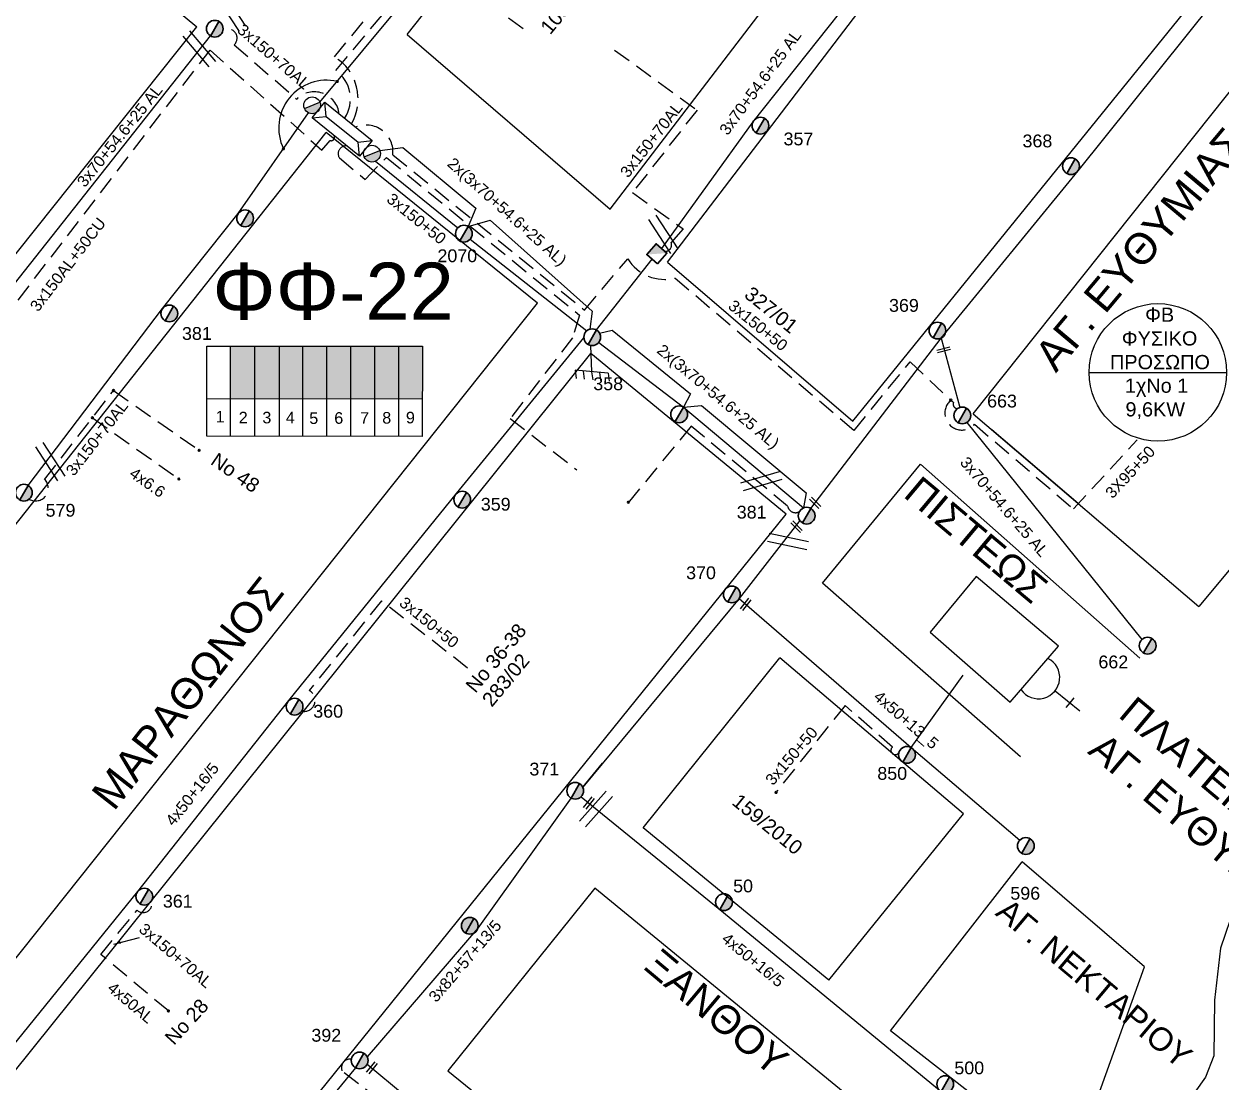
# Model space of a CAD drawing. Header units: millimetres. Extents: x 1421 to 7547, y 822 to 1873.
# Drawn here: x 5604.7 to 5773.2, y 1052.2 to 1201.1 of the extents above; entities that cross this region are included whole.
import ezdxf
from ezdxf.enums import TextEntityAlignment as Align

# ---------------------------------------------------------------- set-up
doc = ezdxf.new("R2010")
doc.units = ezdxf.units.MM
doc.linetypes.add('DASHED', pattern=[19.05, 12.7, -6.35])
doc.layers.get('0').update_dxf_attribs({"lineweight": 30})
for name, color, linetype, lineweight in [('3x150+50', 7, 'Continuous', 30), ('3x50+25', 7, 'DASHED', 30), ('3x82+57+13_5', 7, 'Continuous', 30), ('4x50+13_5', 7, 'Continuous', 30), ('4x50+16_5', 7, 'Continuous', 30), ('4x6.6', 7, 'Continuous', 30), ('Pillar OTE', 7, 'Continuous', 30), ('TEXT_ΚΑΛΩΔΙΩΝ', 7, 'Continuous', 30), ('Άγνωστο εναέριο καλώδιο', 7, 'Continuous', 30), ('Άγνωστο Υπόγειο Καλώδιο', 7, 'DASHED', 30), ('Γυμνά εναέρια ΧΤ και ΦΟΠ (3Φ)   4x50+16AL', 7, 'Continuous', 30), ('Επιγραφές - Σχήματα', 7, 'Continuous', 30), ('Καλωδια ΧΤ  3X95+50', 7, 'Continuous', 30), ('Καλώδια ΧΤ   3x150+50CU', 7, 'DASHED', 30), ('Καλώδια ΧΤ   3x150+70AL', 7, 'DASHED', 30), ('Καλώδια ΧΤ   3x150AL+50CU', 7, 'DASHED', 30), ('Μηχανική τομή', 7, 'Continuous', 30), ('Στύλος Ξύλινος', 7, 'Continuous', 30), ('Στύλος Ξύλινος @ 1', 7, 'Continuous', 30), ('Στύλος ΦΜ', 7, 'Continuous', 30), ('Στύλος ΦΜ @ 1', 7, 'Continuous', 30), ('ΣΥΝ.ΚΑΛ4Χ6', 7, 'YPARXSK3X70+54', 30), ('Συνδέσεις', 7, 'Continuous', 30), ('Συνεστραμμένα ΧΤ   3x70+54.6+25 AL', 7, 'SYN_LINE', 30), ('Τομή', 7, 'Continuous', 30), ('Υποσταθμός εναέριος 2 στύλων', 7, 'Continuous', 30), ('Υποσταθμός πόλεως', 7, 'Continuous', 30), ('Υπόβαθρο ΔΕΗ', 7, 'Continuous', 30), ('Υπόγεια Καλώδια Δικτύου ΧΤ   .075', 7, 'DASHED', 30), ('Υπόγεια Καλώδια Δικτύου ΧΤ  4x50AL', 7, 'DASHED', 30)]:
    doc.layers.add(name, color=color, linetype=linetype, lineweight=lineweight)
doc.styles.add('arial', font='arial.ttf')
doc.styles.get("Standard").update_dxf_attribs({"font": 'arial.ttf'})
doc.linetypes.add('FRIDI', pattern='A,0.5,-0.001,["|",Standard,S=0.5,R=0,X=0,Y=0.16],-0.001', length=0.502)
doc.linetypes.add('SYN_LINE', pattern='A,0.5,-0.0001,["/\\/\\/\\/",Standard,S=0.1,R=0,X=0,Y=-0.05],-0.25', length=0.7501)
doc.linetypes.add('YPARXSK3X70+54', pattern='A,2.5,[131,ltypeshp.shx,S=1,R=0,X=-9e-10,Y=0],-1e-11,[131,ltypeshp.shx,S=-1,R=180,X=2,Y=0],-4.1,[131,ltypeshp.shx,S=1,R=0,X=-0.1,Y=0],-1.9,2,0', length=10.5)
doc.dimstyles.new('ISO-25', dxfattribs={"dimtxt": 2.5, "dimasz": 2.5, "dimexe": 1.25, "dimexo": 0.625, "dimtad": 1, "dimtxsty": 'Standard', "dimcen": 2.5, "dimadec": 0, "dimazin": 0, "dimtfac": 1, "dimtmove": 0, "dimatfit": 3, "dimfxl": 0, "dimarcsym": 0})

# ---------------------------------------------------------------- blocks, each defined once
blk = doc.blocks.new('ΥΠΑΡΧΩΝ ΤΣΙΜΕΝΤΕΝΙΟΣ ΣΤΥΛΟΣ')
at = {"layer": 'Στύλος ΦΜ'}
blk.add_hatch(color=7, dxfattribs=at).paths.add_polyline_path([(-1.29, -2.28, 0.574793), (2.62, 0, 0.268822), (1.3, 2.27)])
at = {"layer": 'Στύλος ΦΜ', "color": 7}
blk.add_line((-1.29, -2.28), (1.3, 2.27), dxfattribs=at)
blk.add_circle((0, 0), 2.62, dxfattribs=at)
at = {"layer": 'Στύλος ΦΜ', "flags": 4}
for tag, p in [('ΑΡΙΘΜΟΣ', (-4.68, 8.05)), ('ΤΥΠΟΣ', (-4.91, 3.03))]:
    blk.add_attdef(tag, p, '', height=4, dxfattribs=at)
blk = doc.blocks.new('ΥΠΟΣΤΑΘΜΟΣ ΕΝΑΕΡΙΟΣ ΕΠΙ 2 ΣΤΥΛΩΝ')
at = {"layer": 'Υποσταθμός εναέριος 2 στύλων', "linetype": 'Continuous', "lineweight": -3}
for points in [[(-11.97, -2.11, 0.574793), (-8.45, -0.07, 0.268822), (-9.64, 1.98)], [(9.68, -2.15, 0.574793), (13.19, -0.1, 0.268822), (12.01, 1.95)]]:
    blk.add_hatch(color=256, dxfattribs=at).paths.add_polyline_path(points)
for p, q in [((-11.97, -2.11), (-9.64, 1.98)), ((9.68, -2.15), (12.01, 1.95))]:
    blk.add_line(p, q, dxfattribs=at)
for centre in [(-10.81, -0.07), (10.84, -0.1)]:
    blk.add_circle(centre, 2.36, dxfattribs=at)
at = {"layer": 'Υποσταθμός πόλεως', "linetype": 'Continuous', "lineweight": -3, "ltscale": 40}
blk.add_lwpolyline([(-8.57, 2.82), (8.57, 2.82), (8.57, -2.82), (-8.57, -2.82)], close=True, dxfattribs=at)
for points in [[(-5.75, 0), (-8.57, 2.82)], [(-8.57, -2.82), (-5.75, 0)], [(-5.75, 0), (5.75, 0)], [(5.75, 0), (8.57, 2.82)], [(8.57, -2.82), (5.75, 0)]]:
    blk.add_lwpolyline(points, dxfattribs=at)
at = {"layer": 'Υποσταθμός εναέριος 2 στύλων', "ltscale": 40, "flags": 1}
for tag, p in [('ΜΕΤΑΣΧΗΜΑΤΙΣΜΟΣ', (14.09, 2.51)), ('ΙΣΧΥΣ', (14.07, -0.28)), ('ΑΡΙΘΜΟΣ', (14.19, -3))]:
    blk.add_attdef(tag, p, '', height=1.8, dxfattribs=at)
blk = doc.blocks.new('ΥΠΑΡΧΩΝ ΞΥΛΙΝΟΣ ΣΤΥΛΟΣ')
at = {"layer": 'Στύλος Ξύλινος'}
h = blk.add_hatch(color=7, dxfattribs=at)
h.paths.add_polyline_path([(-2.62, 0, 0.270008), (-1.29, -2.28), (1.3, 2.27, 0.576266)])
h.paths.add_polyline_path([(-1.29, -2.28, 0.574793), (2.62, 0, 0.268822), (1.3, 2.27)])
at = {"layer": 'Στύλος Ξύλινος', "color": 7}
blk.add_line((-1.29, -2.28), (1.3, 2.27), dxfattribs=at)
blk.add_circle((0, 0), 2.62, dxfattribs=at)
at = {"layer": 'Στύλος Ξύλινος', "flags": 4}
for tag, p in [('ΑΡΙΘΜΟΣ', (-4.91, 8.6)), ('ΤΥΠΟΣ', (-4.85, 3.39))]:
    blk.add_attdef(tag, p, '', height=4, dxfattribs=at)
blk = doc.blocks.new('ΤΟΜΗ')
at = {"layer": 'Τομή', "lineweight": -3, "ltscale": 40}
for p, q in [((-11.37, 1.1), (11.37, 1.1)), ((11.37, -3.57), (-11.37, -3.57))]:
    blk.add_line(p, q, dxfattribs=at)
blk = doc.blocks.new('A$C4BA07827')
at = {"lineweight": -3}
for p, q in [((0, 4.84), (2.52, 2.11)), ((4.43, 3.45), (0.61, 0.78)), ((4.43, 3.45), (5.28, 2.68)), ((2.52, 2.11), (3.36, 1.34)), ((3.41, 2.74), (4.26, 1.96)), ((0.61, 0.78), (1.46, 0)), ((1.55, 1.43), (2.39, 0.66))]:
    blk.add_line(p, q, dxfattribs=at)
blk = doc.blocks.new('ΜΗΧΑΝΙΚΗ ΤΟΜΗ')
at = {"layer": 'Μηχανική τομή', "lineweight": -3, "ltscale": 40}
for p, q in [((-3.78, 1.15), (3.8, 1.15)), ((3.8, -0.4), (-3.78, -0.4))]:
    blk.add_line(p, q, dxfattribs=at)
blk = doc.blocks.new('_ΣΥΝΔΕΣΗ')
at = {"layer": 'Συνδέσεις', "linetype": 'SYN_LINE', "ltscale": 40}
blk.add_hatch(color=256, dxfattribs=at).paths.add_polyline_path([(0.5, -0.01, 1), (-0.5, -0.01, 1)])
at = {"layer": 'Συνδέσεις'}
blk.add_circle((0, -0.01), 0.5, dxfattribs=at)
blk = doc.blocks.new('TETRAGWNOS STYLOS')
at = {"layer": 'Επιγραφές - Σχήματα', "ltscale": 20}
h = blk.add_hatch(color=256, dxfattribs=at)
h.dxf.hatch_style = 1
h.paths.add_polyline_path([(1780.49, 599.68), (1778.49, 597.68), (1780.49, 597.68)])
blk.add_lwpolyline([(1778.49, 599.68), (1780.49, 599.68), (1780.49, 597.68), (1778.49, 597.68)], close=True, dxfattribs=at)

msp = doc.modelspace()

# ---------------------------------------------------------------- hatches: boundary and pattern name
at = {"layer": 'Καλώδια ΧΤ   3x150+50CU', "linetype": 'DASHED', "lineweight": -3, "ltscale": 0.2}
h = msp.add_hatch(color=5, dxfattribs=at)
h.dxf.hatch_style = 1
h.paths.add_polyline_path([(5633.77, 1148.36), (5637.21, 1148.36), (5637.21, 1155.72), (5633.77, 1155.72)])
h = msp.add_hatch(color=2, dxfattribs=at)
h.dxf.hatch_style = 1
h.paths.add_polyline_path([(5637.21, 1148.36), (5640.65, 1148.35), (5640.65, 1155.72), (5637.21, 1155.72)])
h = msp.add_hatch(color=6, dxfattribs=at)
h.dxf.hatch_style = 1
h.paths.add_polyline_path([(5643.95, 1155.72), (5640.65, 1155.72), (5640.65, 1148.35), (5643.95, 1148.35)])
h = msp.add_hatch(color=30, dxfattribs=at)
h.dxf.hatch_style = 1
h.paths.add_polyline_path([(5647.33, 1148.35), (5647.33, 1155.72), (5643.95, 1155.72), (5643.95, 1148.35)])
h = msp.add_hatch(color=27, dxfattribs=at)
h.dxf.hatch_style = 1
h.paths.add_polyline_path([(5650.73, 1155.72), (5647.33, 1155.72), (5647.33, 1148.35), (5650.73, 1148.34)])
h = msp.add_hatch(color=173, dxfattribs=at)
h.dxf.hatch_style = 1
h.paths.add_polyline_path([(5654.07, 1155.72), (5650.73, 1155.72), (5650.73, 1148.34), (5654.07, 1148.34)])
h = msp.add_hatch(color=133, dxfattribs=at)
h.dxf.hatch_style = 1
h.paths.add_polyline_path([(5657.4, 1155.72), (5654.07, 1155.72), (5654.07, 1148.34), (5657.4, 1148.34)])
h = msp.add_hatch(color=85, dxfattribs=at)
h.dxf.hatch_style = 1
h.paths.add_polyline_path([(5660.79, 1155.72), (5657.46, 1155.72), (5657.45, 1148.34), (5660.79, 1148.34)])

# ---------------------------------------------------------------- linework, layer by layer
at = {"lineweight": -3, "ltscale": 0.2}
msp.add_line((5754.62, 1152.06), (5773.95, 1152.06), dxfattribs=at)
msp.add_circle((5764.29, 1152.06), 9.67, dxfattribs=at)
at = {"layer": '3x150+50', "color": 173, "linetype": 'DASHED', "lineweight": -3, "ltscale": 0.2}
msp.add_lwpolyline([(5650.8, 1187.03, 0.405145), (5648.42, 1196.45), (5663.24, 1214.61), (5665.37, 1214.93), (5673.78, 1225.5), (5685.49, 1215.9)], format="xyb", dxfattribs=at)
at = {"layer": '3x150+50', "color": 85, "linetype": 'DASHED', "lineweight": -3, "ltscale": 0.2}
msp.add_lwpolyline([(5649.84, 1187.8, 0.402666), (5648.59, 1194.53), (5664.51, 1213.58), (5678.05, 1203.18)], format="xyb", dxfattribs=at)
at = {"layer": '3x150+50', "color": 30, "linetype": 'DASHED', "lineweight": -3, "ltscale": 0.2}
msp.add_lwpolyline([(5651.38, 1186.56, -0.571587), (5656.62, 1182.65), (5683.59, 1160.83), (5689.68, 1168.03, 0.326162), (5696.35, 1165.32), (5721.54, 1143.88), (5729.4, 1153.54)], format="xyb", dxfattribs=at)
at = {"layer": '3x150+50', "color": 27, "linetype": 'DASHED', "lineweight": -3, "ltscale": 0.2}
for points in [[(5650.16, 1183.92, 0.631325), (5649.1, 1182.23), (5652.71, 1179.21), (5655.71, 1182.28), (5682.88, 1160.11), (5681.91, 1156.93), (5673.14, 1145.55), (5682.53, 1138.33)], [(5667.15, 1110.45), (5655.03, 1119.9), (5644.87, 1107.28, -0.870267), (5643.8, 1104.39, 5.691468)], [(5727.85, 1098.59, -1.214408), (5726.93, 1099.33), (5720.26, 1105.19), (5710.54, 1092.96)], [(5649.5, 1053.69, -0.586276), (5650.79, 1055.43, 0.035711)]]:
    msp.add_lwpolyline(points, format="xyb", dxfattribs=at)
at = {"layer": '3x150+50', "color": 30, "linetype": 'DASHED', "lineweight": -3, "ltscale": 0.2}
for points in [[(5729.4, 1153.54), (5735.51, 1147.8)], [(5738.49, 1144.75), (5752.4, 1132.85)]]:
    msp.add_lwpolyline(points, dxfattribs=at)
at = {"layer": '3x150+50', "color": 27, "linetype": 'DASHED', "lineweight": -3, "ltscale": 0.2}
msp.add_lwpolyline([(5653.15, 1036.5), (5650.32, 1038.82), (5657.86, 1047.37), (5649.5, 1053.69)], dxfattribs=at)
at = {"layer": '3x150+50', "color": 30, "linetype": 'DASHED', "lineweight": -3, "ltscale": 0.2}
for centre, radius, start, end in [((5736.69, 1146.33), 2.39, 130.3513, 318.6906), ((5736.08, 1147.57), 0.608, 157.9318, 270.8112)]:
    msp.add_arc(centre, radius, start, end, dxfattribs=at)
at = {"layer": '3x50+25', "color": 1, "lineweight": -3, "ltscale": 0.2}
msp.add_lwpolyline([(5617.31, 1149.5), (5629.37, 1141.09)], dxfattribs=at)
at = {"layer": '3x82+57+13_5', "color": 27, "lineweight": -3, "ltscale": 0.2}
for points in [[(5713.88, 1131.23), (5705.36, 1120.22), (5683.35, 1093.71), (5686.14, 1097.07)], [(5681.71, 1092.17), (5668.58, 1073.87), (5653.02, 1055.73)], [(5651.37, 1054.21), (5625.27, 1022.52)]]:
    msp.add_lwpolyline(points, dxfattribs=at)
at = {"layer": '4x50+13_5', "color": 27, "lineweight": -3, "ltscale": 0.2}
for points in [[(5705.36, 1120.22), (5729.57, 1099.26), (5744.86, 1086.24)], [(5653.02, 1054.74), (5668.64, 1041.79), (5679.74, 1032.45), (5692, 1022.56), (5706.4, 1010.79), (5717.58, 1000.84)]]:
    msp.add_lwpolyline(points, dxfattribs=at)
at = {"layer": '4x50+16_5', "color": 27, "lineweight": -3, "ltscale": 0.2}
msp.add_lwpolyline([(5595.61, 1048.01), (5620.72, 1079.02), (5642, 1105.87), (5665.6, 1135.02), (5683.51, 1156.9)], dxfattribs=at)
at = {"layer": '4x50+16_5', "color": 1, "lineweight": -3, "ltscale": 0.2}
msp.add_lwpolyline([(5683.11, 1092.35), (5702.64, 1076.49), (5733.77, 1050.88), (5750.98, 1036.78)], dxfattribs=at)
at = {"layer": '4x6.6', "color": 1, "linetype": 'DASHED', "lineweight": -3, "ltscale": 0.2}
msp.add_lwpolyline([(5614.34, 1145.66), (5626.52, 1137.06)], dxfattribs=at)
at = {"layer": 'Pillar OTE', "lineweight": -3, "ltscale": 40}
for points in [[(5630.44, 1143.08), (5630.44, 1155.72), (5660.78, 1155.72), (5660.77, 1143.05), (5630.44, 1143.08)], [(5633.77, 1143.08), (5633.77, 1155.72)], [(5637.21, 1143.07), (5637.21, 1155.72)], [(5640.65, 1143.07), (5640.65, 1155.72)], [(5643.95, 1143.07), (5643.95, 1155.72)], [(5647.33, 1143.06), (5647.33, 1155.72)], [(5650.73, 1143.06), (5650.73, 1155.72)], [(5654.07, 1143.06), (5654.07, 1155.72)], [(5657.45, 1143.05), (5657.46, 1155.72)], [(5630.44, 1148.36), (5660.77, 1148.33)]]:
    msp.add_lwpolyline(points, dxfattribs=at)
at = {"layer": 'Άγνωστο εναέριο καλώδιο', "color": 6, "lineweight": -3, "ltscale": 0.2}
msp.add_lwpolyline([(5605.29, 1136.15), (5624.22, 1161.03), (5634.86, 1174.4), (5644.75, 1188.58)], dxfattribs=at)
at = {"layer": 'Άγνωστο Υπόγειο Καλώδιο', "color": 5, "lineweight": -3, "ltscale": 0.2}
msp.add_lwpolyline([(5713.82, 1132.44, -0.493427), (5712.18, 1133.21), (5698.61, 1144.5), (5689.71, 1133.67)], format="xyb", dxfattribs=at)
at = {"layer": 'Γυμνά εναέρια ΧΤ και ΦΟΠ (3Φ)   4x50+16AL', "lineweight": -2, "ltscale": 0.2}
msp.add_lwpolyline([(5753.05, 1133.61), (5740.9, 1143.99)], dxfattribs=at)
at = {"layer": 'Καλωδια ΧΤ  3X95+50', "color": 30, "linetype": 'DASHED', "lineweight": -3, "ltscale": 0.2}
msp.add_lwpolyline([(5752.4, 1132.85), (5761.38, 1142.57)], dxfattribs=at)
at = {"layer": 'Καλώδια ΧΤ   3x150+70AL', "color": 2, "lineweight": -3, "ltscale": 0.2}
msp.add_lwpolyline([(5632.72, 1200.2, -0.896918), (5634.3, 1198.15), (5643.09, 1190.52, -0.621542), (5649.08, 1188.41, 2.005244)], format="xyb", dxfattribs=at)
at = {"layer": 'Καλώδια ΧΤ   3x150+70AL', "color": 5, "lineweight": -3, "ltscale": 0.2}
msp.add_lwpolyline([(5687.81, 1197.41), (5699.44, 1188.96), (5690.36, 1177.35), (5697.46, 1172.27), (5695.79, 1170.33, -0.552498), (5694.88, 1169.09)], format="xyb", dxfattribs=at)
at = {"layer": 'Καλώδια ΧΤ   3x150+70AL', "color": 1, "lineweight": -3, "ltscale": 0.2}
msp.add_lwpolyline([(5605.46, 1134.22, 0.878775), (5607.62, 1136.99), (5617.31, 1149.5)], format="xyb", dxfattribs=at)
at = {"layer": 'Καλώδια ΧΤ   3x150+70AL', "color": 27, "lineweight": -3, "ltscale": 0.2}
msp.add_lwpolyline([(5615.55, 1070.13), (5620.62, 1076.4, 0.792176), (5622.66, 1077.74)], format="xyb", dxfattribs=at)
at = {"layer": 'Καλώδια ΧΤ   3x150AL+50CU', "color": 133, "linetype": 'DASHED', "lineweight": -3, "ltscale": 0.2}
msp.add_lwpolyline([(5587.43, 1167.16), (5597.6, 1158.95), (5594.4, 1155.1), (5596.92, 1153.16), (5630.9, 1197.4), (5646.64, 1183.33), (5647.78, 1184.68, 0.708222), (5648.35, 1185.39, -13.480418)], format="xyb", dxfattribs=at)
at = {"layer": 'ΣΥΝ.ΚΑΛ4Χ6', "color": 27, "linetype": 'SYN_LINE', "lineweight": -3, "ltscale": 20}
msp.add_lwpolyline([(5729.57, 1099.26), (5736.88, 1109.45)], dxfattribs=at)
at = {"layer": 'Συνεστραμμένα ΧΤ   3x70+54.6+25 AL', "color": 6, "lineweight": -3, "ltscale": 20}
for points in [[(5646.37, 1190.06), (5670.32, 1218.9), (5683.23, 1235.32), (5694.44, 1249.63), (5702.09, 1259.85)], [(5715.44, 1132.91), (5733.8, 1156.89), (5753.04, 1180.43), (5772.04, 1204.09)]]:
    msp.add_lwpolyline(points, dxfattribs=at)
at = {"layer": 'Συνεστραμμένα ΧΤ   3x70+54.6+25 AL', "color": 2, "linetype": 'SYN_LINE', "lineweight": -3, "ltscale": 20}
msp.add_lwpolyline([(5725.5, 1210.22), (5707.29, 1187.29), (5694.43, 1169.49)], dxfattribs=at)
at = {"layer": 'Συνεστραμμένα ΧΤ   3x70+54.6+25 AL', "color": 133, "lineweight": -3, "ltscale": 20}
msp.add_lwpolyline([(5590.97, 1148.85), (5630.98, 1199.39)], dxfattribs=at)
at = {"layer": 'Συνεστραμμένα ΧΤ   3x70+54.6+25 AL', "color": 5, "lineweight": -3, "ltscale": 15}
for points in [[(5654.78, 1183.26), (5658.05, 1183.71), (5668.31, 1175.17), (5667.2, 1172.59), (5670.32, 1173.46), (5684.66, 1160.66), (5684.36, 1158.13)], [(5654.17, 1181.76), (5665.77, 1172.39)], [(5667.52, 1170.81), (5683.9, 1157.88)], [(5685.71, 1157.58), (5687.48, 1158), (5698.49, 1149.02), (5697.51, 1147.17), (5700.04, 1147.4), (5714.8, 1135.1), (5714.41, 1132.98)], [(5685.61, 1156.28), (5697.51, 1147.17), (5714.41, 1132.98)]]:
    msp.add_lwpolyline(points, dxfattribs=at)
at = {"layer": 'Συνεστραμμένα ΧΤ   3x70+54.6+25 AL', "color": 5, "linetype": 'SYN_LINE', "lineweight": -3, "ltscale": 15}
msp.add_lwpolyline([(5685.27, 1158.02), (5693.12, 1167.98)], dxfattribs=at)
at = {"layer": 'Συνεστραμμένα ΧΤ   3x70+54.6+25 AL', "color": 30, "lineweight": -3, "ltscale": 20}
for points in [[(5733.8, 1156.89), (5736.39, 1147.12)], [(5737.38, 1145), (5762.03, 1114.46)]]:
    msp.add_lwpolyline(points, dxfattribs=at)
at = {"layer": 'Υπόβαθρο ΔΕΗ', "lineweight": -3, "ltscale": 0.2}
msp.add_line((5676.96, 1161.77), (5647.22, 1185.82), dxfattribs=at)
for points in [[(5658.64, 1199.59), (5733.67, 1294.3)], [(5687.19, 1175.01), (5763.74, 1275.11)], [(5695.25, 1167.58), (5773.05, 1269.47)], [(5721.35, 1145.19), (5805.08, 1248.53)], [(5580.82, 1240.65), (5629.04, 1200.66)], [(5538.16, 1086.75), (5629.04, 1200.66)], [(5658.64, 1199.59), (5687.19, 1175.01)], [(5738.29, 1146.22), (5778.33, 1196.49)], [(5560.9, 1076.85), (5647.22, 1185.82)], [(5805.92, 1173.53), (5789.38, 1142.29), (5770.03, 1119.09)], [(5695.25, 1167.58), (5721.35, 1145.19)], [(5590.4, 1053.11), (5676.96, 1161.77)], [(5597.75, 1046.73), (5684.49, 1154.71)], [(5711.96, 1132.1), (5684.49, 1154.71)], [(5738.29, 1146.22), (5770.03, 1119.09)], [(5717.07, 1122.38), (5730.87, 1139.16)], [(5730.87, 1139.16), (5761.75, 1111.86)], [(5625.19, 1024.64), (5711.96, 1132.1)], [(5744.93, 1097.96), (5717.07, 1122.38)], [(5691.86, 1087.97), (5711.07, 1111.87)], [(5736.94, 1089.94), (5711.07, 1111.87)], [(5749.81, 1107.25), (5753.29, 1104.44)], [(5751.9, 1105.56), (5751.35, 1104.88)], [(5752.45, 1106.24), (5751.9, 1105.56)], [(5717.99, 1066.52), (5736.94, 1089.94)], [(5717.99, 1066.52), (5691.86, 1087.97)], [(5726.67, 1059.4), (5745.19, 1083.17)], [(5762.39, 1068.43), (5745.19, 1083.17)], [(5685.05, 1079.5), (5664.38, 1053.77), (5735.22, 996.3)], [(5748.17, 1027.68), (5685.05, 1079.5)], [(5749.92, 1041.24), (5753.26, 1042.96), (5762.39, 1068.43)], [(5749.92, 1041.24), (5726.67, 1059.4)]]:
    msp.add_lwpolyline(points, dxfattribs=at)
msp.add_lwpolyline([(5738.72, 1123.35), (5732.25, 1115.49), (5743.49, 1105.65), (5750.3, 1113.54)], close=True, dxfattribs=at)
at = {"layer": 'Υπόβαθρο ΔΕΗ', "linetype": 'FRIDI', "lineweight": -3, "ltscale": 0.5}
msp.add_lwpolyline([(5775.11, 1076.96), (5773.09, 1071.04), (5772.26, 1063.71), (5772.14, 1055.88), (5770.99, 1052.9), (5769.48, 1050.77), (5769.27, 1048.85), (5768.75, 1046.55)], dxfattribs=at)
at = {"layer": 'Υπόβαθρο ΔΕΗ', "lineweight": -3}
msp.add_arc((5647.29, 1186.44), 6.73, 76.9367, 205.7243, dxfattribs=at)
at = {"layer": 'Υπόβαθρο ΔΕΗ', "lineweight": -3, "ltscale": 0.2}
msp.add_arc((5747.47, 1109.13), 3, 214.9084, 63.5692, dxfattribs=at)
at = {"layer": 'Υπόγεια Καλώδια Δικτύου ΧΤ   .075', "color": 6, "lineweight": -3, "ltscale": 0.2}
msp.add_lwpolyline([(5674.95, 1200.38), (5664.01, 1208.5)], dxfattribs=at)
at = {"layer": 'Υπόγεια Καλώδια Δικτύου ΧΤ  4x50AL', "color": 27, "lineweight": -3, "ltscale": 0.2}
msp.add_lwpolyline([(5625.04, 1062.2), (5615.55, 1070.13)], dxfattribs=at)

# ---------------------------------------------------------------- block references
at = {"layer": 'Γυμνά εναέρια ΧΤ και ΦΟΠ (3Φ)   4x50+16AL', "ltscale": 0.2, "rotation": 139.0832542364828}
msp.add_blockref('TETRAGWNOS STYLOS', (7430.58, 455.64), dxfattribs=at)
at = {"layer": 'Μηχανική τομή', "lineweight": -3, "xscale": 0.2499999999999189, "yscale": 0.2499999999999189, "zscale": 0.2499999999999189}
for p, rotation in [((5734.11, 1155.33), 193.7567082481118), ((5715.98, 1133.63), 314.9283846092421), ((5713.37, 1130.29), 314.9283846092421), ((5706.2, 1119.48), 231.3047982504175), ((5684.14, 1091.53), 231.3047982504175), ((5653.6, 1054.26), 231.3047982504175)]:
    msp.add_blockref('ΜΗΧΑΝΙΚΗ ΤΟΜΗ', p, dxfattribs=dict(at, rotation=rotation))
at = {"layer": 'Στύλος Ξύλινος @ 1', "lineweight": -3, "ltscale": 40, "xscale": 0.4499999999998181, "yscale": 0.4499999999998181, "zscale": 0.4499999999998181}
msp.add_blockref('ΥΠΑΡΧΩΝ ΞΥΛΙΝΟΣ ΣΤΥΛΟΣ', (5667.45, 1074.19), dxfattribs=at)
at = {"layer": 'Στύλος ΦΜ @ 1', "lineweight": -3, "ltscale": 40, "xscale": 0.4499999999998181, "yscale": 0.4499999999998181, "zscale": 0.4499999999998181}
for p in [(5631.56, 1200.41), (5635.83, 1173.73), (5696.92, 1146.15)]:
    msp.add_blockref('ΥΠΑΡΧΩΝ ΤΣΙΜΕΝΤΕΝΙΟΣ ΣΤΥΛΟΣ', p, dxfattribs=at)
at = {"layer": 'Στύλος ΦΜ @ 1', "lineweight": -3, "ltscale": 40}
ref = msp.add_blockref('ΥΠΑΡΧΩΝ ΤΣΙΜΕΝΤΕΝΙΟΣ ΣΤΥΛΟΣ', (5708.35, 1186.77), dxfattribs=dict(at, xscale=0.4499999999998181, yscale=0.4499999999998181, zscale=0.4499999999998181))
ref.add_attrib('ΤΥΠΟΣ', '357', (5711.6, 1184), dxfattribs={"layer": 'Στύλος ΦΜ', "height": 1.8, "flags": 4})
ref = msp.add_blockref('ΥΠΑΡΧΩΝ ΤΣΙΜΕΝΤΕΝΙΟΣ ΣΤΥΛΟΣ', (5752.05, 1181.07), dxfattribs=dict(at, xscale=0.4499999999998181, yscale=0.4499999999998181, zscale=0.4499999999998181))
ref.add_attrib('ΤΥΠΟΣ', '368', (5745.23, 1183.72), dxfattribs={"layer": 'Στύλος ΦΜ', "height": 1.8, "flags": 4})
ref = msp.add_blockref('ΥΠΑΡΧΩΝ ΤΣΙΜΕΝΤΕΝΙΟΣ ΣΤΥΛΟΣ', (5666.62, 1171.57), dxfattribs=dict(at, xscale=0.4499999999998181, yscale=0.4499999999998181, zscale=0.4499999999998181))
ref.add_attrib('ΤΥΠΟΣ', '2070', (5662.9, 1167.56), dxfattribs={"layer": 'Στύλος ΦΜ', "height": 1.8, "flags": 4})
ref = msp.add_blockref('ΥΠΑΡΧΩΝ ΤΣΙΜΕΝΤΕΝΙΟΣ ΣΤΥΛΟΣ', (5733.26, 1157.94), dxfattribs=dict(at, xscale=0.4499999999998181, yscale=0.4499999999998181, zscale=0.4499999999998181))
ref.add_attrib('ΤΥΠΟΣ', '369', (5726.45, 1160.58), dxfattribs={"layer": 'Στύλος ΦΜ', "height": 1.8, "flags": 4})
ref = msp.add_blockref('ΥΠΑΡΧΩΝ ΤΣΙΜΕΝΤΕΝΙΟΣ ΣΤΥΛΟΣ', (5625.17, 1160.35), dxfattribs=dict(at, xscale=0.4499999999998181, yscale=0.4499999999998181, zscale=0.4499999999998181))
ref.add_attrib('ΤΥΠΟΣ', '381', (5626.95, 1156.63), dxfattribs={"layer": 'Στύλος ΦΜ', "height": 1.8, "flags": 4})
ref = msp.add_blockref('ΥΠΑΡΧΩΝ ΤΣΙΜΕΝΤΕΝΙΟΣ ΣΤΥΛΟΣ', (5684.68, 1157), dxfattribs=dict(at, xscale=0.4499999999998181, yscale=0.4499999999998181, zscale=0.4499999999998181))
ref.add_attrib('ΤΥΠΟΣ', '358', (5684.83, 1149.55), dxfattribs={"layer": 'Στύλος ΦΜ', "height": 1.8, "flags": 4})
ref = msp.add_blockref('ΥΠΑΡΧΩΝ ΤΣΙΜΕΝΤΕΝΙΟΣ ΣΤΥΛΟΣ', (5736.76, 1146), dxfattribs=dict(at, xscale=0.4499999999998181, yscale=0.4499999999998181, zscale=0.4499999999998181))
ref.add_attrib('ΤΥΠΟΣ', '663', (5740.25, 1147.12), dxfattribs={"layer": 'Στύλος ΦΜ', "height": 1.8, "flags": 4})
ref = msp.add_blockref('ΥΠΑΡΧΩΝ ΤΣΙΜΕΝΤΕΝΙΟΣ ΣΤΥΛΟΣ', (5604.71, 1135.13), dxfattribs=dict(at, xscale=0.4499999999998181, yscale=0.4499999999998181, zscale=0.4499999999998181))
ref.add_attrib('ΤΥΠΟΣ', '579', (5607.76, 1131.75), dxfattribs={"layer": 'Στύλος ΦΜ', "height": 1.8, "flags": 4})
ref = msp.add_blockref('ΥΠΑΡΧΩΝ ΤΣΙΜΕΝΤΕΝΙΟΣ ΣΤΥΛΟΣ', (5666.39, 1134.15), dxfattribs=dict(at, xscale=0.4499999999998181, yscale=0.4499999999998181, zscale=0.4499999999998181))
ref.add_attrib('ΤΥΠΟΣ', '359', (5669, 1132.6), dxfattribs={"layer": 'Στύλος ΦΜ', "height": 1.8, "flags": 4})
ref = msp.add_blockref('ΥΠΑΡΧΩΝ ΤΣΙΜΕΝΤΕΝΙΟΣ ΣΤΥΛΟΣ', (5714.86, 1131.89), dxfattribs=dict(at, xscale=0.4499999999998181, yscale=0.4499999999998181, zscale=0.4499999999998181))
ref.add_attrib('ΤΥΠΟΣ', '381', (5705.02, 1131.49), dxfattribs={"layer": 'Στύλος ΦΜ', "height": 1.8, "flags": 4})
ref = msp.add_blockref('ΥΠΑΡΧΩΝ ΤΣΙΜΕΝΤΕΝΙΟΣ ΣΤΥΛΟΣ', (5704.33, 1120.81), dxfattribs=dict(at, xscale=0.4499999999998181, yscale=0.4499999999998181, zscale=0.4499999999998181))
ref.add_attrib('ΤΥΠΟΣ', '370', (5697.89, 1122.96), dxfattribs={"layer": 'Στύλος ΦΜ', "height": 1.8, "flags": 4})
ref = msp.add_blockref('ΥΠΑΡΧΩΝ ΤΣΙΜΕΝΤΕΝΙΟΣ ΣΤΥΛΟΣ', (5762.84, 1113.6), dxfattribs=dict(at, xscale=0.4499999999998181, yscale=0.4499999999998181, zscale=0.4499999999998181))
ref.add_attrib('ΤΥΠΟΣ', '662', (5755.91, 1110.41), dxfattribs={"layer": 'Στύλος ΦΜ', "height": 1.8, "flags": 4})
ref = msp.add_blockref('ΥΠΑΡΧΩΝ ΤΣΙΜΕΝΤΕΝΙΟΣ ΣΤΥΛΟΣ', (5642.8, 1105.02), dxfattribs=dict(at, xscale=0.4499999999998181, yscale=0.4499999999998181, zscale=0.4499999999998181))
ref.add_attrib('ΤΥΠΟΣ', '360', (5645.42, 1103.47), dxfattribs={"layer": 'Στύλος ΦΜ', "height": 1.8, "flags": 4})
ref = msp.add_blockref('ΥΠΑΡΧΩΝ ΤΣΙΜΕΝΤΕΝΙΟΣ ΣΤΥΛΟΣ', (5728.98, 1098.24), dxfattribs=dict(at, xscale=0.4499999999998181, yscale=0.4499999999998181, zscale=0.4499999999998181))
ref.add_attrib('ΤΥΠΟΣ', '850', (5724.8, 1094.73), dxfattribs={"layer": 'Στύλος ΦΜ', "height": 1.8, "flags": 4})
ref = msp.add_blockref('ΥΠΑΡΧΩΝ ΤΣΙΜΕΝΤΕΝΙΟΣ ΣΤΥΛΟΣ', (5682.29, 1093.19), dxfattribs=dict(at, xscale=0.4499999999998181, yscale=0.4499999999998181, zscale=0.4499999999998181))
ref.add_attrib('ΤΥΠΟΣ', '371', (5675.84, 1095.34), dxfattribs={"layer": 'Στύλος ΦΜ', "height": 1.8, "flags": 4})
ref = msp.add_blockref('ΥΠΑΡΧΩΝ ΤΣΙΜΕΝΤΕΝΙΟΣ ΣΤΥΛΟΣ', (5745.7, 1085.42), dxfattribs=dict(at, xscale=0.4499999999998181, yscale=0.4499999999998181, zscale=0.4499999999998181))
ref.add_attrib('ΤΥΠΟΣ', '596', (5743.52, 1077.86), dxfattribs={"layer": 'Στύλος ΦΜ', "height": 1.8, "flags": 4})
ref = msp.add_blockref('ΥΠΑΡΧΩΝ ΤΣΙΜΕΝΤΕΝΙΟΣ ΣΤΥΛΟΣ', (5703.22, 1077.51), dxfattribs=dict(at, xscale=0.4499999999998181, yscale=0.4499999999998181, zscale=0.4499999999998181))
ref.add_attrib('ΤΥΠΟΣ', '50', (5704.51, 1078.89), dxfattribs={"layer": 'Στύλος ΦΜ', "height": 1.8, "flags": 4})
ref = msp.add_blockref('ΥΠΑΡΧΩΝ ΤΣΙΜΕΝΤΕΝΙΟΣ ΣΤΥΛΟΣ', (5621.65, 1078.29), dxfattribs=dict(at, xscale=0.4499999999998181, yscale=0.4499999999998181, zscale=0.4499999999998181))
ref.add_attrib('ΤΥΠΟΣ', '361', (5624.26, 1076.75), dxfattribs={"layer": 'Στύλος ΦΜ', "height": 1.8, "flags": 4})
ref = msp.add_blockref('ΥΠΑΡΧΩΝ ΤΣΙΜΕΝΤΕΝΙΟΣ ΣΤΥΛΟΣ', (5651.95, 1055.24), dxfattribs=dict(at, xscale=0.4499999999998181, yscale=0.4499999999998181, zscale=0.4499999999998181))
ref.add_attrib('ΤΥΠΟΣ', '392', (5645.16, 1057.88), dxfattribs={"layer": 'Στύλος ΦΜ', "height": 1.8, "flags": 4})
ref = msp.add_blockref('ΥΠΑΡΧΩΝ ΤΣΙΜΕΝΤΕΝΙΟΣ ΣΤΥΛΟΣ', (5734.36, 1051.91), dxfattribs=dict(at, xscale=0.4499999999998181, yscale=0.4499999999998181, zscale=0.4499999999998181))
ref.add_attrib('ΤΥΠΟΣ', '500', (5735.64, 1053.29), dxfattribs={"layer": 'Στύλος ΦΜ', "height": 1.8, "flags": 4})
at = {"layer": 'Συνδέσεις', "lineweight": -3, "xscale": 0.25, "yscale": 0.25, "zscale": 0.25}
for p in [(5648.81, 1193), (5641.22, 1183.52), (5617.31, 1149.5), (5735.14, 1148.15), (5614.34, 1145.67), (5629.37, 1141.09), (5626.52, 1137.06), (5689.76, 1133.78), (5710.55, 1092.96), (5625.04, 1062.21)]:
    msp.add_blockref('_ΣΥΝΔΕΣΗ', p, dxfattribs=at)
at = {"layer": 'Τομή', "lineweight": -3}
for p, xscale, yscale, zscale, rotation in [((5633.61, 1202.68), 0.2499999999998872, 0.2499999999998872, 0.2499999999998872, 123.1309596240951), ((5629.15, 1197.37), 0.2499999999998872, 0.2499999999998872, 0.2499999999998872, 130.3754254697109), ((5694.43, 1171.33), 0.2499999999998872, 0.2499999999998872, 0.2499999999998872, 123.1309596240951), ((5608.16, 1139.33), 0.2499999999998872, 0.2499999999998872, 0.2499999999998872, 123.1309596240951), ((5708.56, 1136.45), 0.249999999999887, 0.249999999999887, 0.249999999999887, 196.4352757791717), ((5712.17, 1127.96), 0.2499999999998871, 0.2499999999998871, 0.2499999999998871, 168.0014300847886), ((5685.43, 1090.42), 0.2499999999998871, 0.2499999999998871, 0.2499999999998871, 228.4492298168805)]:
    msp.add_blockref('ΤΟΜΗ', p, dxfattribs=dict(at, xscale=xscale, yscale=yscale, zscale=zscale, rotation=rotation))
at = {"layer": 'Υποσταθμός εναέριος 2 στύλων', "lineweight": -3, "xscale": 0.4999999999999998, "yscale": 0.4999999999999998, "zscale": 0.4999999999999998, "rotation": 321.1261830907314}
msp.add_blockref('ΥΠΟΣΤΑΘΜΟΣ ΕΝΑΕΡΙΟΣ ΕΠΙ 2 ΣΤΥΛΩΝ', (5649.5, 1186.27), dxfattribs=at)
at = {"layer": 'Υπόβαθρο ΔΕΗ', "lineweight": -3, "ltscale": 0.2, "rotation": 319.9935150504401}
msp.add_blockref('A$C4BA07827', (5681.31, 1152.14), dxfattribs=at)

# ---------------------------------------------------------------- texts
at = {"lineweight": -3, "ltscale": 40, "attachment_point": 1, "style": 'arial'}
for s, insert, char_height, width, rotation in [('{\\H1.083x;ΑΓ. ΕΥΘΥΜΙΑΣ}', (5746.61, 1154.68), 4, 42.6234, 50), ('{\\H1.083x;ΠΙΣΤΕΩΣ}', (5730.88, 1137.72), 3.7, 64.8866, 320), ('{\\H1.083x;ΜΑΡΑΘΩΝΟΣ}', (5613.95, 1092.85), 4, 42.6234, 51.9732), ('{\\H1.083x;ΠΛΑΤΕΙΑ\\PΑΓ. ΕΥΘΥΜΙΑΣ}', (5761.13, 1106.73), 3.7, 64.8866, 320), ('{\\H1.083x;ΑΓ. ΝΕΚΤΑΡΙΟΥ}', (5743.35, 1078.28), 3, 64.8866, 320), ('{\\H1.083x;ΞΑΝΘΟΥ}', (5694.36, 1071.25), 3.7, 64.8866, 320)]:
    msp.add_mtext(s, dxfattribs=dict(at, insert=insert, char_height=char_height, width=width, rotation=rotation))
at = {"lineweight": -3, "ltscale": 30, "char_height": 1.63, "width": 11.2573, "attachment_point": 1}
for s, insert in [('1', (5631.69, 1146.64)), ('2', (5634.93, 1146.51)), ('3', (5638.26, 1146.51)), ('4', (5641.56, 1146.51)), ('5', (5644.86, 1146.43)), ('6', (5648.38, 1146.45)), ('7', (5652.01, 1146.45)), ('8', (5655.13, 1146.48)), ('9', (5658.46, 1146.51))]:
    msp.add_mtext(s, dxfattribs=dict(at, insert=insert))
at = {"layer": 'TEXT_ΚΑΛΩΔΙΩΝ', "lineweight": -3, "ltscale": 0.2}
for s, rotation, p in [('3x150+70AL', 319.0385, (5639.88, 1196.5)), ('3x70+54.6+25 AL', 53.5633, (5708.33, 1192.87)), ('3x70+54.6+25 AL', 51.3026, (5618.18, 1185.36)), ('3x150+70AL', 51.9787, (5692.99, 1184.78)), ('2x(3x70+54.6+25 AL)', 318.2638, (5672.71, 1174.67)), ('3x150+50', 321.0257, (5659.96, 1173.69)), ('3x150AL+50CU', 52.47, (5610.89, 1167.24)), ('3x150+50', 321, (5708.02, 1158.67)), ('2x(3x70+54.6+25 AL)', 320.1961, (5702.42, 1148.67)), ('3x150+70AL', 52.2151, (5614.97, 1142.82)), (' 3X95+50', 47.0784, (5760.17, 1137.81)), ('3x70+54.6+25 AL', 310.6661, (5742.68, 1133.15)), ('4x6.6', 324.7477, (5622.1, 1136.57)), ('3x150+50', 321.0257, (5661.74, 1116.88)), ('4x50+13_5', 319.1193, (5728.87, 1103.17)), ('3x150+50', 49.3736, (5712.72, 1098.09)), ('4x50+16/5', 51.6144, (5628.38, 1092.71)), ('3x82+57+13/5', 49.3736, (5666.77, 1069.24)), ('3x150+70AL', 319.5596, (5626.07, 1070)), ('4x50+16/5', 320.5671, (5707.33, 1069.39)), ('4x50AL', 320.1435, (5619.74, 1063.37))]:
    msp.add_text(s, height=1.6, rotation=rotation, dxfattribs=at).set_placement(p, align=Align.MIDDLE_CENTER)
at = {"layer": 'Υπόβαθρο ΔΕΗ', "lineweight": -3, "char_height": 2, "attachment_point": 1}
for s, insert, rotation in [('105/03', (5677.22, 1200.73), 50.3801), ('327/01', (5707.18, 1164.3), 321.1987), ('No 48', (5631.96, 1140.88), 325.4641), ('No 36-38', (5666.7, 1108.09), 50.3801), ('283/02', (5669.01, 1106.13), 50.3801), ('159/2010', (5705.45, 1092.92), 321.0032), ('No 28', (5624.35, 1058.61), 47.7587)]:
    msp.add_mtext_dynamic_manual_height_columns(s, width=13.4847, gutter_width=12.5, heights=[0], dxfattribs=dict(at, insert=insert, rotation=rotation))
at = {"layer": 'Υπόβαθρο ΔΕΗ', "lineweight": -3, "attachment_point": 1}
for s, width, heights, insert, char_height in [('ΦΦ-22', 30.8332, [0], (5631.22, 1167.49), 8), ('{\\W8.64836; }ΦΒ \\P{\\W4.42067; }ΦΥΣΙΚΟ \\P{\\W2.28183; }ΠΡΟΣΩΠΟ', 17.2548, [9.11], (5755.77, 1161.17), 2), ('{\\W5.64938; }1χΝο 1\\P{\\W5.75656; }9,6KW', 17.2548, [0], (5755.25, 1151.19), 2)]:
    msp.add_mtext_dynamic_manual_height_columns(s, width=width, gutter_width=12.5, heights=heights, dxfattribs=dict(at, insert=insert, char_height=char_height))

# ---------------------------------------------------------------- leaders
at = {"layer": 'Επιγραφές - Σχήματα', "lineweight": -3, "ltscale": 40}
msp.add_leader([(5617.35, 1071.6), (5620.97, 1072.55)], dimstyle='ISO-25', override={"dimasz": 1, "dimtad": 0}, dxfattribs=at)

doc.saveas('drawing.dxf')
